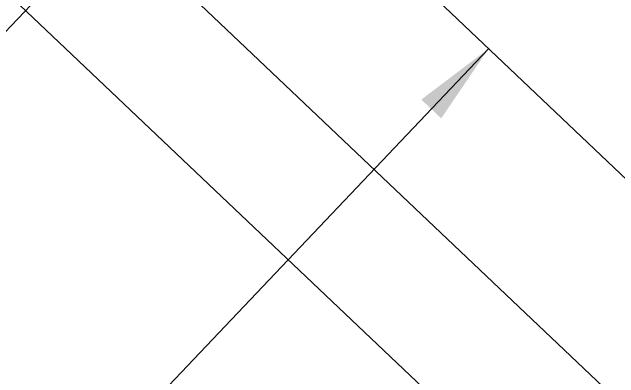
# Model space of a CAD drawing. Extents: x 363066 to 375462, y 6077936 to 6083550.
# Drawn here: x 371853.4 to 371926.3, y 6080977.9 to 6081021.9 of the extents above; entities that cross this region are included whole.
import ezdxf

# ---------------------------------------------------------------- set-up
doc = ezdxf.new("R2010")
doc.units = 0
doc.header["$LTSCALE"] = 5
doc.layers.add('F-EZE-T', color=190, linetype='Continuous', lineweight=9)
doc.layers.add('F-RW-T', color=190, linetype='Continuous', lineweight=9)
doc.layers.add('F-RW', color=190, linetype='Continuous')
doc.styles.add('80CG', font='ARIALN.TTF', dxfattribs={"height": 10})
doc.dimstyles.new('Compass 5 000', dxfattribs={"dimscale": 5, "dimtxt": 9, "dimasz": 2, "dimexe": 0.2, "dimexo": 0.0625, "dimgap": 0.5, "dimtad": 0, "dimtih": 1, "dimtoh": 1, "dimzin": 0, "dimdsep": 46, "dimtxsty": '80CG', "dimcen": 0.1, "dimse1": 1, "dimse2": 1, "dimclrd": 256, "dimclrt": 256, "dimaunit": 1, "dimadec": 4, "dimazin": 0, "dimtfac": 0.06, "dimtofl": 0, "dimtmove": 0, "dimatfit": 1, "dimfxl": 0.2, "dimtolj": 1, "dimtzin": 0, "dimlwd": -1, "dimarcsym": 0})

msp = doc.modelspace()

# ---------------------------------------------------------------- linework, layer by layer
at = {"layer": 'F-RW', "flags": 128}
for points in [[(371674.739, 6081227.515), (371798.654, 6081123.748), (372119.304, 6080819.45), (372137.159, 6080802.506), (372148.689, 6080791.564), (372249.682, 6080695.721), (372387.14, 6080569.334)], [(372387.14, 6080569.334), (372249.682, 6080695.721), (372148.689, 6080791.564), (372137.159, 6080802.506), (372119.304, 6080819.45), (371798.654, 6081123.748), (371674.739, 6081227.515)], [(372373.953, 6080554.295), (372236.032, 6080681.109), (372147.925, 6080764.722), (372118.541, 6080792.608), (372107.214, 6080803.356), (371785.34, 6081108.816), (371661.42, 6081212.587)], [(371661.42, 6081212.587), (371785.34, 6081108.816), (372107.214, 6080803.356), (372118.541, 6080792.608), (372147.925, 6080764.722), (372236.032, 6080681.109), (372373.953, 6080554.295)], [(372364.062, 6080543.016), (372225.794, 6080670.149), (372147.352, 6080744.59), (372117.968, 6080772.477), (372084.757, 6080803.992), (371775.354, 6081097.617), (371651.43, 6081201.391)]]:
    msp.add_lwpolyline(points, dxfattribs=at)

# ---------------------------------------------------------------- leaders
at = {"layer": 'F-EZE-T'}
msp.add_leader([(371896.254, 6081065.584), (371837.598, 6081003.808)], dimstyle='Compass 5 000', override={"dimtxsty": '80CG'}, dxfattribs=at)
at = {"layer": 'F-RW-T'}
msp.add_leader([(371910.616, 6081017.501), (371865.944, 6080970.475)], dimstyle='Compass 5 000', override={"dimtxsty": '80CG'}, dxfattribs=at)

doc.saveas('drawing.dxf')
